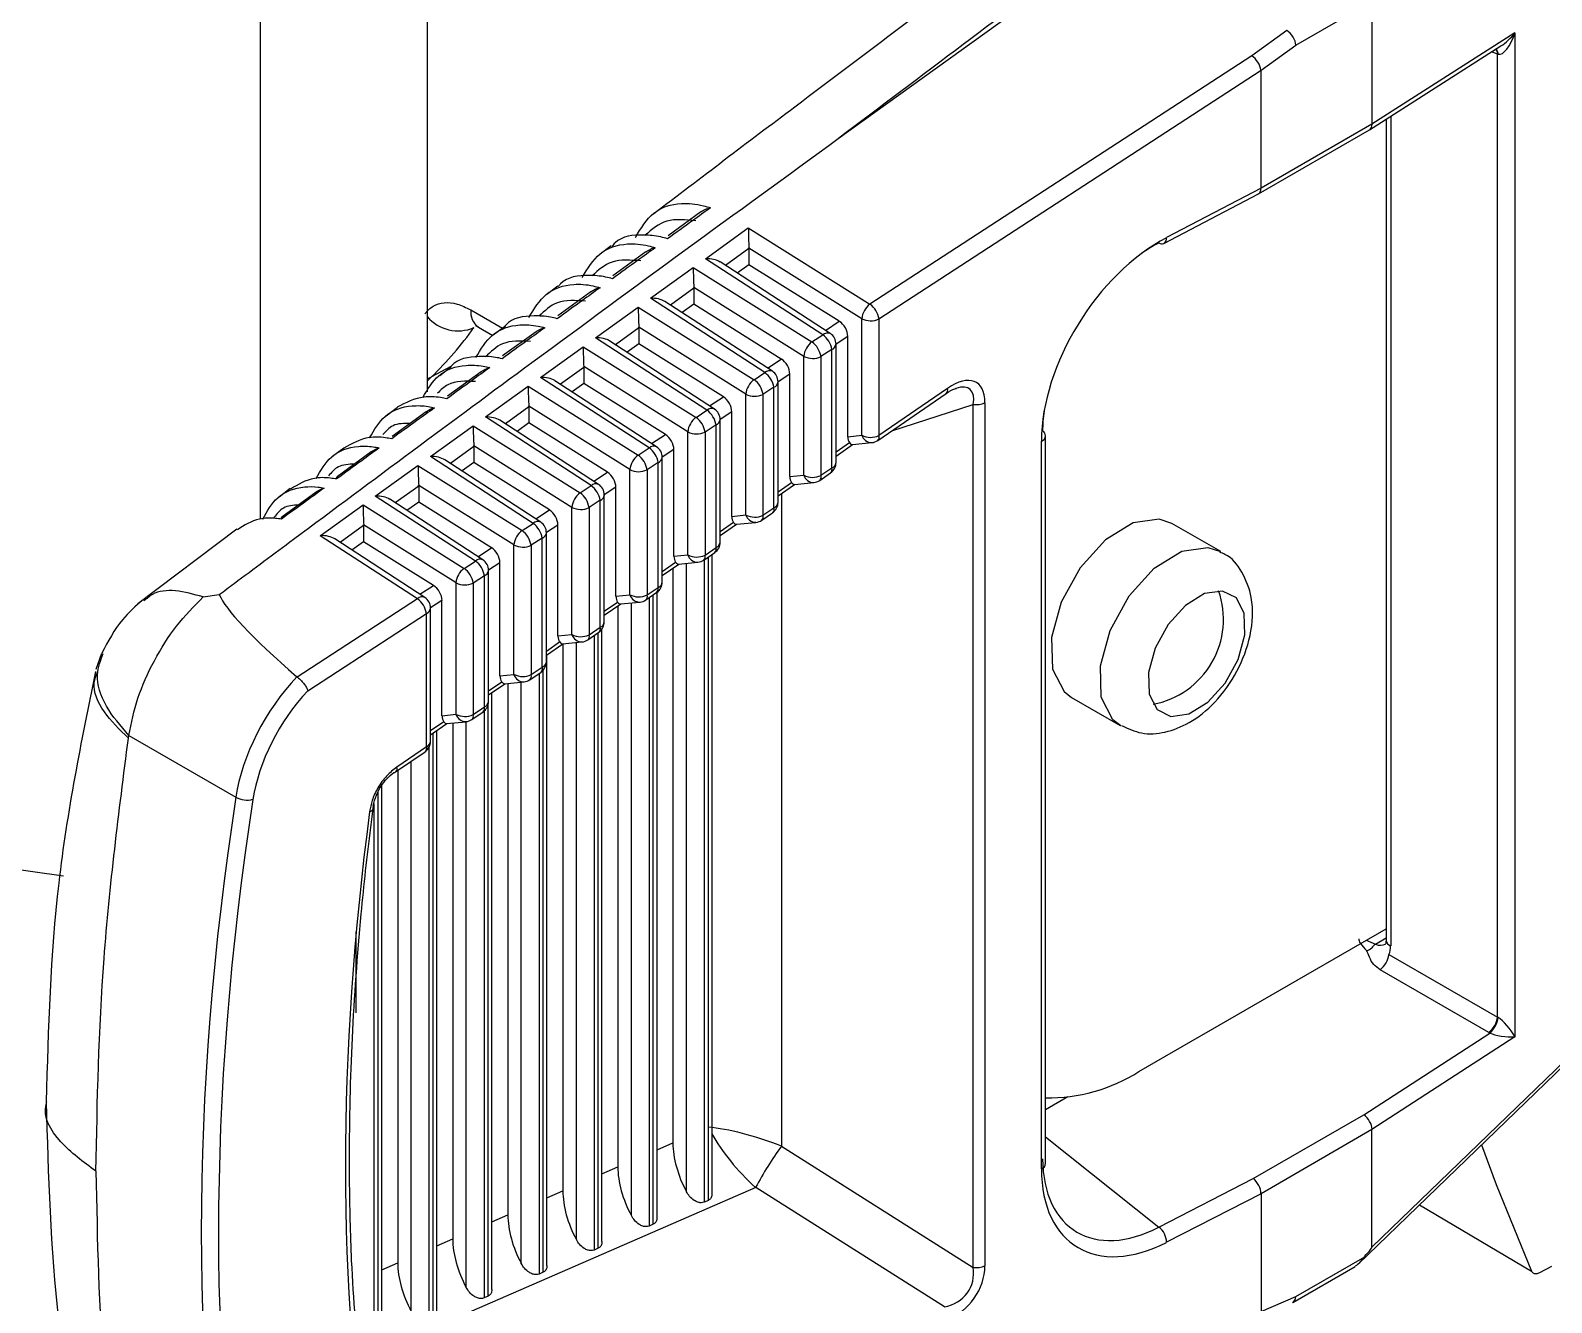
# Model space of a CAD drawing. Extents: x 7 to 113, y 1 to 87.
# Drawn here: x 15.013 to 16.225, y 66.271 to 67.284 of the extents above; entities that cross this region are included whole.
import ezdxf

# ---------------------------------------------------------------- set-up
doc = ezdxf.new("R2010")
doc.units = 0
doc.header["$MEASUREMENT"] = 0
doc.layers.add('OBJECT', color=7, linetype='CONTINUOUS')

msp = doc.modelspace()

# ---------------------------------------------------------------- linework, layer by layer
at = {"layer": 'OBJECT'}
for p, q in [((15.3295, 74.033), (15.3295, 66.9963)), ((15.1965, 73.9563), (15.1965, 66.8949)), ((15.657, 67.1981), (15.8611, 67.3448)), ((16.0214, 67.2723), (16.0763, 67.304)), ((16.0821, 67.3031), (16.0821, 67.2096)), ((16.0143, 67.2841), (15.9864, 67.264)), ((15.9937, 67.2524), (16.0214, 67.2723)), ((16.196, 67.2822), (16.0821, 67.2096)), ((16.196, 67.2822), (16.196, 66.4824)), ((15.9864, 67.264), (15.6822, 67.066)), ((16.0801, 67.205), (16.1848, 67.2718)), ((16.1775, 67.2672), (16.1821, 67.2654)), ((16.1821, 66.4981), (16.1821, 67.2654)), ((15.6894, 67.0543), (15.9937, 67.2525)), ((15.9937, 67.1585), (15.9937, 67.2524)), ((16.0934, 67.2135), (16.0934, 66.5593)), ((16.097, 67.2158), (16.097, 66.5549)), ((15.9917, 67.154), (16.08, 67.2049)), ((16.0821, 67.2096), (15.9937, 67.1585)), ((16.0821, 67.2096), (16.0821, 67.2096)), ((15.9164, 67.1145), (15.9916, 67.1539)), ((15.9937, 67.1585), (15.9184, 67.1191)), ((15.9937, 67.1585), (15.9937, 67.1585)), ((15.5475, 67.1395), (15.5214, 67.1206)), ((15.5513, 67.1023), (15.5853, 67.1268)), ((15.5853, 67.1268), (15.6822, 67.066)), ((15.4762, 67.1126), (15.4674, 67.1059)), ((15.5037, 67.1077), (15.4774, 67.0887)), ((15.6447, 67.0416), (15.5513, 67.1023)), ((15.5858, 67.1103), (15.5672, 67.0969)), ((15.6757, 67.0545), (15.5858, 67.1108)), ((15.5858, 67.1103), (15.5858, 67.0975)), ((15.5074, 67.0708), (15.5414, 67.0952)), ((15.5414, 67.0952), (15.636, 67.036)), ((15.6506, 67.0426), (15.5628, 67.0997)), ((15.5858, 67.0975), (15.5765, 67.0908)), ((15.6578, 67.0524), (15.5858, 67.0975)), ((15.4336, 67.0804), (15.4247, 67.0737)), ((15.542, 67.0787), (15.5233, 67.0653)), ((15.6295, 67.0245), (15.542, 67.0793)), ((15.542, 67.0787), (15.542, 67.066)), ((15.46, 67.0759), (15.4335, 67.0567)), ((15.5986, 67.0116), (15.5074, 67.0708)), ((15.6045, 67.0126), (15.5189, 67.0682)), ((15.542, 67.066), (15.5326, 67.0593)), ((15.6116, 67.0223), (15.542, 67.066)), ((15.3642, 67.0615), (15.3894, 67.0469)), ((15.4636, 67.0393), (15.4976, 67.0637)), ((15.4976, 67.0637), (15.5899, 67.0059)), ((15.6757, 66.9616), (15.6757, 67.0545)), ((15.6894, 67.0543), (15.6894, 66.9614)), ((15.3705, 67.0478), (15.3818, 67.0412)), ((15.391, 67.0481), (15.3821, 67.0414)), ((15.4162, 67.0441), (15.3896, 67.0248)), ((15.4981, 67.0472), (15.4795, 67.0338)), ((15.5834, 66.9944), (15.4981, 67.0478)), ((15.4981, 67.0472), (15.4981, 67.0345)), ((15.6467, 67.0451), (15.6578, 67.0524)), ((15.4198, 67.0077), (15.4537, 67.0322)), ((15.4537, 67.0322), (15.5437, 66.9758)), ((15.5524, 66.9815), (15.4636, 67.0393)), ((15.5584, 66.9825), (15.4751, 67.0367)), ((15.4981, 67.0345), (15.4888, 67.0277)), ((15.5655, 66.9923), (15.4981, 67.0345)), ((15.636, 67.036), (15.6447, 67.0416)), ((15.6519, 67.0299), (15.6432, 67.0243)), ((15.6519, 66.9356), (15.6519, 67.0299)), ((15.6645, 67.0404), (15.6552, 67.0343)), ((15.6552, 66.9399), (15.6552, 67.0342)), ((15.6645, 66.9605), (15.6645, 67.0404)), ((15.6006, 67.0151), (15.6116, 67.0223)), ((15.6295, 66.9298), (15.6295, 67.0245)), ((15.6432, 67.0243), (15.6432, 66.9297)), ((15.3295, 67.0066), (15.3329, 67.0081)), ((15.3295, 67.0048), (15.3329, 67.0081)), ((15.3483, 67.0165), (15.3329, 67.0081)), ((15.3484, 67.0159), (15.3395, 67.0091)), ((15.3724, 67.0122), (15.3457, 66.9928)), ((15.5063, 66.9515), (15.4198, 67.0077)), ((15.4543, 67.0157), (15.4356, 67.0023)), ((15.5372, 66.9643), (15.4543, 67.0163)), ((15.4543, 67.0157), (15.4543, 67.0029)), ((15.5899, 67.0059), (15.5986, 67.0116)), ((15.6184, 67.0104), (15.609, 67.0043)), ((15.6184, 66.9287), (15.6184, 67.0104)), ((15.3759, 66.9762), (15.4099, 67.0007)), ((15.4099, 67.0007), (15.4975, 66.9458)), ((15.5122, 66.9525), (15.4312, 67.0051)), ((15.4543, 67.0029), (15.445, 66.9962)), ((15.5193, 66.9622), (15.4543, 67.0029)), ((15.5834, 66.8981), (15.5834, 66.9944)), ((15.6057, 66.9999), (15.597, 66.9942)), ((15.597, 66.9942), (15.597, 66.8979)), ((15.6057, 66.9039), (15.6057, 66.9999)), ((15.609, 66.9082), (15.609, 67.0042)), ((15.6884, 66.9575), (15.7429, 66.995)), ((15.7439, 66.9989), (15.6894, 66.9614)), ((15.7428, 66.9949), (15.7429, 66.995)), ((15.3058, 66.9837), (15.2968, 66.9769)), ((15.4105, 66.9842), (15.3918, 66.9708)), ((15.491, 66.9343), (15.4104, 66.9847)), ((15.4105, 66.9842), (15.4105, 66.9714)), ((15.5437, 66.9758), (15.5524, 66.9815)), ((15.5544, 66.9851), (15.5655, 66.9923)), ((15.6997, 66.9652), (15.7645, 66.9862)), ((15.7645, 66.2987), (15.7645, 66.9862)), ((15.7737, 66.9875), (15.7737, 66.3)), ((15.3287, 66.9803), (15.3017, 66.9607)), ((15.3321, 66.9447), (15.3661, 66.9691)), ((15.3661, 66.9691), (15.4513, 66.9157)), ((15.4601, 66.9215), (15.3759, 66.9762)), ((15.4661, 66.9225), (15.3874, 66.9736)), ((15.4105, 66.9714), (15.4011, 66.9647)), ((15.4731, 66.9321), (15.4105, 66.9714)), ((15.5596, 66.9698), (15.5509, 66.9642)), ((15.5596, 66.8721), (15.5596, 66.9698)), ((15.5722, 66.9803), (15.5629, 66.9743)), ((15.5629, 66.8764), (15.5629, 66.9741)), ((15.5722, 66.897), (15.5722, 66.9803)), ((15.5083, 66.955), (15.5193, 66.9622)), ((15.5372, 66.8663), (15.5372, 66.9643)), ((15.5509, 66.9642), (15.5509, 66.8661)), ((15.6645, 66.9605), (15.6757, 66.9616)), ((15.8188, 66.3772), (15.8188, 66.957)), ((15.8221, 66.3815), (15.8221, 66.9613)), ((15.2631, 66.9514), (15.2542, 66.9446)), ((15.2849, 66.9484), (15.2578, 66.9286)), ((15.414, 66.8914), (15.3321, 66.9447)), ((15.3666, 66.9526), (15.348, 66.9392)), ((15.4448, 66.9042), (15.3666, 66.9532)), ((15.3666, 66.9526), (15.3666, 66.9399)), ((15.4975, 66.9458), (15.5063, 66.9515)), ((15.526, 66.9502), (15.5168, 66.9442)), ((15.526, 66.8652), (15.526, 66.9502)), ((15.6552, 66.9484), (15.6659, 66.9558)), ((15.6552, 66.9451), (15.6684, 66.9542)), ((15.6682, 66.9542), (15.6837, 66.9558)), ((15.2882, 66.9132), (15.3222, 66.9376)), ((15.3222, 66.9376), (15.4052, 66.8857)), ((15.42, 66.8924), (15.3436, 66.9421)), ((15.3666, 66.9399), (15.3573, 66.9332)), ((15.4269, 66.9021), (15.3666, 66.9399)), ((15.491, 66.8346), (15.491, 66.9343)), ((15.5135, 66.9398), (15.5047, 66.9341)), ((15.5047, 66.9341), (15.5047, 66.8344)), ((15.5135, 66.8404), (15.5135, 66.9398)), ((15.5168, 66.8447), (15.5168, 66.9441)), ((15.6432, 66.9297), (15.6519, 66.9356)), ((15.3228, 66.9211), (15.3041, 66.9077)), ((15.3986, 66.8742), (15.3228, 66.9217)), ((15.3228, 66.9211), (15.3228, 66.9084)), ((15.4513, 66.9157), (15.4601, 66.9215)), ((15.4622, 66.925), (15.4731, 66.9321)), ((15.609, 66.9166), (15.6197, 66.924)), ((15.609, 66.9134), (15.6222, 66.9225)), ((15.6184, 66.9287), (15.6295, 66.9298)), ((15.622, 66.9224), (15.6375, 66.924)), ((15.6422, 66.9257), (15.6508, 66.9316)), ((15.2205, 66.9192), (15.2115, 66.9124)), ((15.2412, 66.9164), (15.2138, 66.8965)), ((15.3679, 66.8614), (15.2882, 66.9132)), ((15.3738, 66.8624), (15.2997, 66.9106)), ((15.3228, 66.9084), (15.3134, 66.9016)), ((15.3808, 66.872), (15.3228, 66.9084)), ((15.4673, 66.9098), (15.4585, 66.904)), ((15.4673, 66.8087), (15.4673, 66.9098)), ((15.4798, 66.9202), (15.4706, 66.9142)), ((15.4706, 66.813), (15.4706, 66.9141)), ((15.4798, 66.8334), (15.4798, 66.9202)), ((15.6118, 66.9153), (15.6118, 66.3953)), ((15.2444, 66.8816), (15.2784, 66.9061)), ((15.2784, 66.9061), (15.359, 66.8556)), ((15.416, 66.895), (15.4269, 66.9021)), ((15.4448, 66.8028), (15.4448, 66.9042)), ((15.4585, 66.904), (15.4585, 66.8026)), ((15.5722, 66.897), (15.5834, 66.8981)), ((15.596, 66.8939), (15.6047, 66.8999)), ((15.597, 66.8979), (15.6057, 66.9039)), ((15.1779, 66.8869), (15.0991, 66.8273)), ((15.2789, 66.8896), (15.2603, 66.8762)), ((15.3525, 66.8441), (15.2789, 66.8902)), ((15.2789, 66.8896), (15.2789, 66.8768)), ((15.4052, 66.8857), (15.414, 66.8914)), ((15.4337, 66.8901), (15.4245, 66.8842)), ((15.4337, 66.8017), (15.4337, 66.8901)), ((15.5629, 66.8849), (15.5736, 66.8923)), ((15.5629, 66.8817), (15.576, 66.8907)), ((15.5758, 66.8907), (15.5914, 66.8922)), ((15.9616, 66.8689), (15.9227, 66.8913)), ((15.3217, 66.8314), (15.2444, 66.8816)), ((15.3277, 66.8324), (15.2559, 66.879)), ((15.2789, 66.8768), (15.2696, 66.8701)), ((15.3346, 66.842), (15.2789, 66.8768)), ((15.3699, 66.8649), (15.3808, 66.872)), ((15.3986, 66.771), (15.3986, 66.8742)), ((15.4212, 66.8797), (15.4123, 66.874)), ((15.4123, 66.874), (15.4123, 66.7709)), ((15.4212, 66.777), (15.4212, 66.8797)), ((15.4245, 66.7812), (15.4245, 66.884)), ((15.5509, 66.8661), (15.5596, 66.8721)), ((15.359, 66.8556), (15.3679, 66.8614)), ((15.3875, 66.8601), (15.3784, 66.8541)), ((15.3875, 66.7699), (15.3875, 66.8601)), ((15.5168, 66.8532), (15.5274, 66.8605)), ((15.526, 66.8652), (15.5372, 66.8663)), ((15.5297, 66.8589), (15.5452, 66.8605)), ((15.5499, 66.8622), (15.5586, 66.8682)), ((15.5501, 66.8624), (15.5501, 66.3507)), ((15.5535, 66.3521), (15.5535, 66.8647)), ((15.5564, 66.3574), (15.5564, 66.8667)), ((15.3751, 66.8497), (15.3662, 66.8439)), ((15.3751, 66.7452), (15.3751, 66.8497)), ((15.3784, 66.7495), (15.3784, 66.854)), ((15.5168, 66.8499), (15.5299, 66.859)), ((15.5253, 66.8558), (15.5253, 66.3979)), ((15.536, 66.359), (15.536, 66.8596)), ((15.3237, 66.8349), (15.3346, 66.842)), ((15.3525, 66.7393), (15.3525, 66.8441)), ((15.3662, 66.8439), (15.3662, 66.7391)), ((15.5037, 66.8304), (15.5124, 66.8365)), ((15.5047, 66.8344), (15.5135, 66.8404)), ((15.5126, 66.3383), (15.5126, 66.8365)), ((15.1511, 66.8328), (15.1639, 66.8348)), ((15.3217, 66.8314), (15.2259, 66.769)), ((15.3413, 66.83), (15.3322, 66.8241)), ((15.3322, 66.7178), (15.3322, 66.824)), ((15.3413, 66.7382), (15.3413, 66.83)), ((15.4706, 66.8215), (15.4812, 66.8287)), ((15.4706, 66.8182), (15.4837, 66.8272)), ((15.4798, 66.8334), (15.491, 66.8346)), ((15.4814, 66.8256), (15.4814, 66.3788)), ((15.4835, 66.8272), (15.499, 66.8287)), ((15.4922, 66.3399), (15.4922, 66.828)), ((15.5063, 66.8322), (15.5063, 66.3316)), ((15.5096, 66.333), (15.5096, 66.8345)), ((15.2344, 66.7581), (15.3289, 66.8197)), ((15.3289, 66.7135), (15.3289, 66.8197)), ((15.4337, 66.8017), (15.4448, 66.8028)), ((15.4575, 66.7987), (15.4663, 66.8047)), ((15.4585, 66.8026), (15.4673, 66.8087)), ((15.4624, 66.8021), (15.4624, 66.3125)), ((15.4658, 66.3139), (15.4658, 66.8044)), ((15.4687, 66.3192), (15.4687, 66.8071)), ((15.0702, 66.7877), (15.0656, 66.7749)), ((15.4245, 66.7897), (15.435, 66.797)), ((15.4245, 66.7865), (15.4375, 66.7954)), ((15.4373, 66.7954), (15.4528, 66.797)), ((15.4376, 66.7954), (15.4376, 66.3597)), ((15.4484, 66.3208), (15.4484, 66.7965)), ((15.4123, 66.7709), (15.4212, 66.777)), ((15.4249, 66.3001), (15.4249, 66.7867)), ((15.2259, 66.769), (15.2257, 66.7692)), ((15.3784, 66.758), (15.3889, 66.7652)), ((15.3784, 66.7548), (15.3913, 66.7637)), ((15.3875, 66.7699), (15.3986, 66.771)), ((15.3911, 66.7637), (15.4066, 66.7652)), ((15.3938, 66.7639), (15.3938, 66.3406)), ((15.4045, 66.3017), (15.4045, 66.765)), ((15.4113, 66.7669), (15.4202, 66.773)), ((15.4186, 66.7719), (15.4186, 66.2934)), ((15.4219, 66.2949), (15.4219, 66.7746)), ((15.381, 66.281), (15.381, 66.7566)), ((15.8427, 66.7528), (15.8816, 66.7303)), ((15.3413, 66.7382), (15.3525, 66.7393)), ((15.3651, 66.7352), (15.374, 66.7413)), ((15.3662, 66.7391), (15.3751, 66.7452)), ((15.3748, 66.7418), (15.3748, 66.2743)), ((15.3781, 66.2758), (15.3781, 66.7472)), ((15.3322, 66.7263), (15.3427, 66.7335)), ((15.3322, 66.723), (15.3452, 66.7319)), ((15.345, 66.7319), (15.3605, 66.7334)), ((15.3499, 66.7324), (15.3499, 66.3215)), ((15.3607, 66.2826), (15.3607, 66.7335)), ((15.0915, 66.7203), (15.0919, 66.7225)), ((15.0919, 66.7225), (15.1771, 66.6733)), ((15.3343, 66.2567), (15.3343, 66.7244)), ((15.3372, 66.262), (15.3372, 66.7264)), ((15.3044, 66.6934), (15.3279, 66.7095)), ((15.3289, 66.7135), (15.3054, 66.6973)), ((15.3309, 66.7128), (15.3309, 66.2552)), ((15.3061, 66.6945), (15.3061, 66.3024)), ((15.3168, 66.2635), (15.3168, 66.7019)), ((15.2934, 66.2429), (15.2934, 66.6827)), ((15.2871, 66.6682), (15.2871, 66.2361)), ((15.2904, 66.2376), (15.2904, 66.6775)), ((15.273, 66.5016), (15.273, 66.566)), ((15.8965, 66.4548), (16.0934, 66.5685)), ((16.0775, 66.5593), (16.0848, 66.5561)), ((16.0848, 66.5561), (16.0934, 66.5611)), ((16.0956, 66.548), (16.1821, 66.4981)), ((16.1751, 66.4859), (16.0886, 66.5358)), ((16.071, 66.3013), (16.2756, 66.4991)), ((16.0821, 66.3149), (16.2749, 66.5013)), ((16.0755, 66.4202), (16.1759, 66.4854)), ((16.196, 66.4824), (16.0821, 66.4084)), ((15.8399, 66.4345), (15.8221, 66.4242)), ((15.9875, 66.3694), (16.0755, 66.4202)), ((15.8221, 66.4028), (15.9124, 66.3307)), ((16.0821, 66.4084), (15.9937, 66.3574)), ((16.0821, 66.3149), (16.0821, 66.4084)), ((16.0821, 66.4084), (16.0821, 66.4084)), ((15.5126, 66.3923), (15.5253, 66.3979)), ((15.6118, 66.3953), (15.7645, 66.2987)), ((15.4687, 66.3732), (15.4814, 66.3788)), ((15.9124, 66.3307), (15.9875, 66.3694)), ((15.5912, 66.3623), (15.2767, 66.2254)), ((15.4249, 66.3541), (15.4376, 66.3597)), ((15.5535, 66.3521), (15.5501, 66.3507)), ((15.7415, 66.2672), (15.5912, 66.3623)), ((15.9937, 66.3574), (15.9184, 66.3187)), ((15.9937, 66.3574), (15.9937, 66.2635)), ((15.381, 66.335), (15.3938, 66.3406)), ((16.12, 66.3486), (16.2091, 66.2958)), ((15.5096, 66.333), (15.5063, 66.3316)), ((15.3372, 66.3159), (15.3499, 66.3215)), ((15.4658, 66.3139), (15.4624, 66.3125)), ((16.0214, 66.2756), (16.0763, 66.3072)), ((15.2934, 66.2968), (15.3061, 66.3024)), ((15.4219, 66.2949), (15.4186, 66.2934)), ((16.0191, 66.2708), (16.0687, 66.2995)), ((16.2251, 66.2995), (16.2154, 66.2943)), ((15.3781, 66.2758), (15.3748, 66.2743)), ((15.9937, 66.2635), (16.0214, 66.2756))]:
    msp.add_line(p, q, dxfattribs=at)
at = {"layer": 'OBJECT', "flags": 128}
for points in [[(14.3126, 67.14), (14.3836, 67.0414), (14.4601, 66.95), (14.541, 66.8672), (14.6251, 66.7943), (14.7112, 66.7323), (14.798, 66.6823), (14.884, 66.6448), (14.9682, 66.6206), (15.0397, 66.6105)], [(15.9227, 66.8913), (15.9125, 66.8948), (15.8918, 66.8918), (15.8698, 66.8782), (15.8497, 66.856)], [(15.8886, 66.8336), (15.9087, 66.8557), (15.9307, 66.8693), (15.9514, 66.8723), (15.9614, 66.869)], [(15.8497, 66.856), (15.8346, 66.8287), (15.8269, 66.8004), (15.8277, 66.7753), (15.8368, 66.7574), (15.8427, 66.7528)], [(15.9652, 66.7642), (15.9756, 66.783), (15.9809, 66.8025), (15.9804, 66.8197), (15.9741, 66.832), (15.963, 66.8375), (15.9488, 66.8355), (15.9336, 66.8261), (15.9198, 66.8109), (15.9095, 66.7921), (15.9041, 66.7726), (15.9047, 66.7554), (15.911, 66.7431), (15.922, 66.7375), (15.9363, 66.7396), (15.9514, 66.749), (15.9652, 66.7642)], [(15.882, 66.7301), (15.8757, 66.735), (15.8665, 66.7529), (15.8658, 66.7779), (15.8735, 66.8062), (15.8886, 66.8336)], [(15.2837, 66.6618), (15.2846, 66.6622), (15.2854, 66.6626), (15.286, 66.6632), (15.2865, 66.6637), (15.2868, 66.6644), (15.2869, 66.665), (15.2868, 66.6657), (15.2865, 66.6664)], [(16.1693, 66.3964), (16.1811, 66.3647), (16.2091, 66.2958)]]:
    msp.add_lwpolyline(points, dxfattribs=at)
at = {"layer": 'OBJECT'}
for centre, radius, start, end in [((16.1754, 67.2651), 0.00674, 1.854, 37.2386), ((16.1764, 67.2652), 0.00619, 0.2741, 41.9196), ((15.9147, 67.1184), 0.00424, 236.3551, 293.2641), ((15.9138, 67.1184), 0.00467, 303.503, 8.2557), ((15.6921, 67.0528), 0.0165, 126.7646, 174.1451), ((15.6712, 67.0512), 0.0185, 9.7993, 53.3764), ((15.3541, 67.0772), 0.0324, 220.517, 293.1243), ((15.3786, 67.0597), 0.0144, 172.857, 235.8308), ((15.6827, 67.0683), 0.0155, 243.0546, 295.4889), ((15.1379, 67.21), 0.2807, 314.0079, 324.6197), ((15.6484, 67.0378), 0.00527, 64.6945, 134.4226), ((15.6452, 67.0342), 0.01, 0, 56.9677), ((15.6459, 67.0228), 0.0165, 126.7678, 174.1429), ((15.625, 67.0211), 0.0185, 9.7997, 53.3775), ((15.6337, 67.0268), 0.0185, 9.7997, 53.3775), ((15.65, 67.0347), 0.00517, 290.7046, 353.9854), ((15.6366, 67.0383), 0.0155, 243.0551, 295.489), ((15.5997, 66.9927), 0.0165, 126.7636, 174.146), ((15.5789, 66.9911), 0.0185, 9.8005, 53.3742), ((15.6022, 67.0078), 0.00527, 64.6922, 134.4278), ((15.5875, 66.9967), 0.0185, 9.7997, 53.3754), ((15.599, 67.0042), 0.01, 0, 56.9677), ((15.5904, 67.0082), 0.0155, 243.0541, 295.489), ((15.6039, 67.0047), 0.00516, 290.6895, 354.0005), ((15.7402, 66.9978), 0.00391, 314.0405, 16.9415), ((15.5561, 66.9778), 0.00527, 64.686, 134.4295), ((15.5414, 66.9667), 0.0185, 9.801, 53.3742), ((15.5529, 66.9741), 0.01, 0, 56.9677), ((15.7671, 67.0016), 0.0156, 260.4517, 295.3161), ((15.5535, 66.9627), 0.0165, 126.7659, 174.1448), ((15.5327, 66.961), 0.0185, 9.8002, 53.377), ((15.5578, 66.9747), 0.00516, 290.6895, 354.0005), ((15.5442, 66.9782), 0.0155, 243.0551, 295.489), ((15.6827, 66.9754), 0.0155, 243.0546, 295.4889), ((15.6836, 66.964), 0.00822, 196.8642, 270.9586), ((15.6827, 66.9657), 0.01, 275.7007, 304.5181), ((15.6857, 66.9603), 0.00391, 314.039, 16.943), ((15.8171, 66.9617), 0.00506, 289.98, 354.7075), ((15.8175, 66.9609), 0.00463, 3.9478, 60.51), ((15.5074, 66.9326), 0.0165, 126.7636, 174.146), ((15.4865, 66.931), 0.0185, 9.8008, 53.3739), ((15.51, 66.9477), 0.00527, 64.6994, 134.4221), ((15.4953, 66.9367), 0.0185, 9.7984, 53.3788), ((15.5068, 66.9441), 0.01, 0, 56.9677), ((15.498, 66.9481), 0.0155, 243.0549, 295.4881), ((15.5116, 66.9446), 0.00516, 290.6897, 354.0022), ((15.6452, 66.9399), 0.01, 304.5181, 0), ((15.6481, 66.9345), 0.00391, 314.0429, 16.9343), ((15.6502, 66.9403), 0.00502, 289.648, 355.042), ((15.4638, 66.9177), 0.00527, 64.694, 134.4215), ((15.4491, 66.9066), 0.0185, 9.801, 53.3742), ((15.4606, 66.9141), 0.01, 0, 56.9677), ((15.6366, 66.9436), 0.0155, 243.0551, 295.489), ((15.6374, 66.9322), 0.00822, 196.8695, 270.9537), ((15.6365, 66.9339), 0.01, 275.7007, 304.5181), ((15.6395, 66.9285), 0.00391, 314.0368, 16.9404), ((15.4612, 66.9025), 0.0165, 126.765, 174.1457), ((15.4403, 66.9009), 0.0185, 9.7992, 53.3775), ((15.4655, 66.9146), 0.00517, 290.7062, 353.9838), ((15.4518, 66.918), 0.0155, 243.0545, 295.4901), ((15.5904, 66.9119), 0.0155, 243.0541, 295.489), ((15.5912, 66.9005), 0.00822, 196.8676, 270.9554), ((15.5933, 66.8968), 0.00391, 314.0405, 16.9415), ((15.599, 66.9082), 0.01, 304.5181, 360), ((15.602, 66.9027), 0.00391, 314.0418, 16.9419), ((15.604, 66.9086), 0.00502, 289.6303, 355.0597), ((15.415, 66.8725), 0.0165, 126.7653, 174.1453), ((15.3941, 66.8708), 0.0185, 9.801, 53.3742), ((15.4177, 66.8877), 0.00527, 64.6902, 134.4297), ((15.403, 66.8766), 0.0185, 9.7997, 53.3754), ((15.4145, 66.884), 0.01, 0, 56.9677), ((15.5904, 66.9022), 0.01, 275.7007, 304.5181), ((15.4057, 66.888), 0.0155, 243.0552, 295.4878), ((15.4194, 66.8846), 0.00516, 290.6895, 354.0005), ((15.5529, 66.8764), 0.01, 304.5181, 0), ((15.5559, 66.871), 0.00391, 314.0389, 16.9431), ((15.5579, 66.8769), 0.00501, 289.6277, 355.0623), ((15.3716, 66.8576), 0.00527, 64.6951, 134.4219), ((15.3569, 66.8466), 0.0185, 9.8044, 53.3727), ((15.3684, 66.854), 0.01, 0, 56.9677), ((15.5442, 66.8801), 0.0155, 243.0551, 295.489), ((15.545, 66.8687), 0.00822, 196.8678, 270.9552), ((15.5442, 66.8704), 0.01, 275.7007, 304.5181), ((15.5471, 66.865), 0.00391, 314.0429, 16.9343), ((15.3688, 66.8424), 0.0165, 126.7649, 174.1448), ((15.348, 66.8408), 0.0185, 9.7979, 53.3788), ((15.3732, 66.8545), 0.00516, 290.6911, 354.0008), ((15.3595, 66.8579), 0.0155, 243.054, 295.4901), ((15.5068, 66.8447), 0.01, 304.5181, 0), ((15.5097, 66.8393), 0.00391, 314.0445, 16.9327), ((15.5118, 66.8451), 0.00501, 289.6293, 355.0626), ((15.8949, 66.815), 0.0689, 280.7388, 19.2666), ((15.3255, 66.8274), 0.00546, 66.0709, 133.0507), ((15.3107, 66.8165), 0.0185, 9.7997, 53.3775), ((15.3222, 66.824), 0.01, 0, 56.9677), ((15.3271, 66.8245), 0.00517, 290.7062, 353.9838), ((15.498, 66.8484), 0.0155, 243.0549, 295.4881), ((15.4989, 66.8369), 0.00822, 196.8676, 270.9554), ((15.498, 66.8387), 0.01, 275.7007, 304.5181), ((15.501, 66.8332), 0.00391, 314.0405, 16.9415), ((15.4606, 66.813), 0.01, 304.5181, 0), ((15.4656, 66.8134), 0.00502, 289.648, 355.042), ((15.4518, 66.8166), 0.0155, 243.0545, 295.4901), ((15.4527, 66.8052), 0.00822, 196.8654, 270.9574), ((15.4548, 66.8015), 0.00391, 314.0408, 16.9363), ((15.4636, 66.8075), 0.00391, 314.0429, 16.9343), ((15.4518, 66.8069), 0.01, 275.7007, 304.5181), ((15.4145, 66.7812), 0.01, 304.5181, 0), ((15.4175, 66.7758), 0.00391, 314.0405, 16.9415), ((15.4195, 66.7817), 0.00502, 289.6303, 355.0597), ((15.4057, 66.7849), 0.0155, 243.0552, 295.4878), ((15.4065, 66.7734), 0.00822, 196.8693, 270.9536), ((15.4057, 66.7752), 0.01, 275.7007, 304.5181), ((15.4086, 66.7697), 0.00391, 314.0405, 16.9415), ((15.3595, 66.7531), 0.0155, 243.054, 295.4901), ((15.3603, 66.7417), 0.00822, 196.8663, 270.9566), ((15.3624, 66.738), 0.00391, 314.0429, 16.9343), ((15.3684, 66.7495), 0.01, 304.5181, 0), ((15.3713, 66.7441), 0.00391, 314.0449, 16.9323), ((15.3734, 66.7499), 0.00501, 289.6293, 355.0626), ((15.3595, 66.7434), 0.01, 275.7007, 304.5181), ((15.3222, 66.7178), 0.01, 304.5181, 0), ((15.3271, 66.7183), 0.00517, 290.7062, 353.9838), ((15.3252, 66.7124), 0.00391, 314.0445, 16.9327), ((15.3031, 66.6953), 0.00233, 267.7136, 303.7113), ((15.3017, 66.6962), 0.00391, 314.0429, 16.9343), ((15.1861, 66.6896), 0.0186, 240.9946, 284.3642), ((16.0985, 66.5598), 0.00516, 185.4848, 252.3718), ((16.073, 66.5636), 0.0137, 291.4773, 310.4593), ((16.0918, 66.5464), 0.012, 125.4283, 145.1045), ((16.0774, 66.5504), 0.0184, 307.4734, 352.5256), ((16.1639, 66.5005), 0.0184, 307.4754, 352.5246), ((16.163, 66.5003), 0.0197, 310.9938, 352.7869), ((15.8242, 66.5681), 0.1344, 269.09, 302.5324), ((15.8189, 66.2428), 0.2572, 143.6449, 152.3102), ((15.8171, 66.382), 0.00506, 289.98, 354.7075), ((15.9022, 66.3181), 0.0163, 2.1872, 51.2224), ((15.7671, 66.3141), 0.0156, 260.4517, 295.3161)]:
    msp.add_arc(centre, radius, start, end, dxfattribs=at)
for centre, major_axis, ratio, start_param, end_param in [((20.161, 68.5461), (13.5348, 9.6488), 0.094709, 1.826303, 1.841815), ((15.9563, 67.2429), (0.0583, 0.041), 0.108829, 0.04509, 0.07127), ((16.0144, 67.2764), (-0.00543, 0.00841), 0.541118, 3.900038, 5.418474), ((16.1886, 67.286), (0.0061, 0.0208), 0.380972, 3.154865, 4.638523), ((16.1886, 67.286), (0.0139, 0.0162), 0.382704, 4.042839, 4.802208), ((15.9868, 67.2566), (-0.00565, 0.00825), 0.488283, 3.890672, 5.402754), ((16.1886, 67.2697), (0.00998, 0.0013), 0.470077, 3.953143, 4.007223), ((15.8527, 67.1602), (0.1409, 0.0924), 0.040839, 6.256417, 6.262771), ((16.0749, 67.2135), (-0.00519, 0.00855), 0.594217, 3.128473, 3.913952), ((15.9868, 67.1627), (-0.00482, 0.00876), 0.560658, 3.130228, 3.938437), ((15.5858, 67.1194), (-0.0004, 0.012), 0.026825, 0.909765, 2.358101), ((15.9192, 67.0088), (0.0726, 0.1139), 0.608944, 0.815924, 2.379124), ((15.9125, 67.0131), (0.0676, 0.1053), 0.60375, 0.817539, 0.965201), ((15.5518, 67.0949), (0.014, 0.0003), 0.527029, 0.656435, 1.593412), ((15.5787, 67.1143), (-0.00502, 0.00868), 0.583023, 3.930752, 4.000853), ((15.5419, 67.0879), (-0.0004, 0.012), 0.026825, 0.909765, 2.358101), ((15.5348, 67.0828), (-0.00502, 0.00868), 0.583023, 3.930752, 4.000853), ((15.5079, 67.0634), (0.014, 0.0003), 0.527029, 0.656435, 1.593412), ((15.4981, 67.0563), (-0.0004, 0.012), 0.026825, 0.909765, 2.358101), ((15.491, 67.0513), (-0.00502, 0.00868), 0.583023, 3.930752, 4.000853), ((15.6574, 67.0444), (-0.00503, 0.00865), 0.586689, 3.931682, 5.443764), ((15.4542, 67.0248), (-0.0004, 0.012), 0.026825, 0.909765, 2.358101), ((15.4641, 67.0319), (0.014, 0.0003), 0.527029, 0.656435, 1.593412), ((15.6112, 67.0144), (-0.00503, 0.00865), 0.586689, 3.931682, 5.443764), ((15.4202, 67.0004), (0.014, 0.0003), 0.527029, 0.656435, 1.593412), ((15.4472, 67.0197), (-0.00502, 0.00868), 0.583023, 3.930752, 4.000853), ((15.7383, 66.957), (0.0288, 0.0466), 0.44344, 5.661566, 7.073092), ((15.4104, 66.9933), (-0.0004, 0.012), 0.026825, 0.909765, 2.358101), ((15.7316, 66.9613), (0.0302, 0.037), 0.376374, 5.707099, 6.809954), ((15.4033, 66.9882), (-0.00502, 0.00868), 0.583023, 3.930752, 4.000853), ((15.565, 66.9843), (-0.00503, 0.00865), 0.586689, 3.931682, 5.443764), ((15.3666, 66.9618), (-0.0004, 0.012), 0.026825, 0.909765, 2.358101), ((15.3764, 66.9688), (0.014, 0.0003), 0.527029, 0.656435, 1.593412), ((15.9125, 67.0131), (0.0676, 0.1053), 0.60375, 2.229985, 2.380739), ((15.5189, 66.9542), (-0.00503, 0.00865), 0.586689, 3.931682, 5.443764), ((15.672, 66.9646), (0.00469, 0.00996), 0.580588, 2.252663, 2.870395), ((15.3326, 66.9373), (0.014, 0.0003), 0.527029, 0.656435, 1.593412), ((15.3595, 66.9567), (-0.00502, 0.00868), 0.583023, 3.930752, 4.000853), ((15.6648, 66.9639), (-0.00354, 0.00967), 0.277978, 2.464247, 3.212889), ((15.3227, 66.9302), (-0.0004, 0.012), 0.026825, 0.909765, 2.358101), ((15.3156, 66.9252), (-0.00502, 0.00868), 0.583023, 3.930752, 4.000853), ((15.4727, 66.9242), (-0.00503, 0.00865), 0.586689, 3.931682, 5.443764), ((15.6258, 66.9329), (0.00469, 0.00996), 0.580588, 2.252663, 2.870395), ((15.6187, 66.9322), (-0.00354, 0.00967), 0.277978, 2.464247, 3.212889), ((15.2887, 66.9058), (0.014, 0.0003), 0.527029, 0.656435, 1.593412), ((15.2789, 66.8987), (-0.0004, 0.012), 0.026825, 0.909765, 2.358101), ((15.4265, 66.8941), (-0.00503, 0.00865), 0.586689, 3.931682, 5.443764), ((15.5796, 66.9011), (0.00469, 0.00996), 0.580588, 2.252663, 2.870395), ((15.2718, 66.8936), (-0.00502, 0.00868), 0.583023, 3.930752, 4.000853), ((15.5725, 66.9004), (-0.00354, 0.00967), 0.277978, 2.464247, 3.212889), ((15.2449, 66.8743), (0.014, 0.0003), 0.527029, 0.656435, 1.593412), ((15.3803, 66.8641), (-0.00503, 0.00865), 0.586689, 3.931682, 5.443764), ((15.5335, 66.8694), (0.00469, 0.00996), 0.580588, 2.252663, 2.870395), ((15.5263, 66.8686), (-0.00354, 0.00967), 0.277978, 2.464247, 3.212889), ((15.3342, 66.834), (-0.00503, 0.00865), 0.586689, 3.931682, 5.443764), ((16.7944, 65.8183), (1.6308, -1.0245), 0.0499, 3.210425, 3.451538), ((15.4873, 66.8376), (0.00469, 0.00996), 0.580588, 2.252663, 2.870395), ((15.4801, 66.8369), (-0.00354, 0.00967), 0.277978, 2.464247, 3.212889), ((15.4411, 66.8058), (0.00469, 0.00996), 0.580588, 2.252663, 2.870395), ((15.434, 66.8051), (-0.00354, 0.00967), 0.277978, 2.464247, 3.212889), ((15.2646, 66.7014), (0.0646, 0.1012), 0.604584, 1.264376, 2.200997), ((15.3949, 66.7741), (0.00469, 0.00996), 0.580588, 2.252663, 2.870395), ((15.3878, 66.7734), (-0.00354, 0.00967), 0.277978, 2.464247, 3.212889), ((15.2713, 66.6971), (0.0596, 0.0926), 0.606975, 1.282137, 2.203671), ((15.3488, 66.7423), (0.00469, 0.00996), 0.580588, 2.252663, 2.870395), ((15.3416, 66.7416), (-0.00354, 0.00967), 0.277978, 2.464247, 3.212889), ((16.8242, 67.197), (1.2181, 1.8937), 0.606848, 2.203527, 2.567035), ((16.8308, 67.1927), (1.2131, 1.885), 0.606975, 2.203671, 2.567179), ((16.8801, 67.2183), (1.1759, 1.8255), 0.606958, 2.231413, 2.540442), ((16.1825, 66.498), (0.1107, -0.0629), 0.11127, 3.175116, 3.549127), ((16.0842, 66.5686), (-0.0094, 0.0118), 0.653417, 2.312053, 3.041241), ((16.0777, 66.5642), (-0.0143, 0.0206), 0.62527, 3.497193, 3.875126), ((16.1886, 66.5026), (0.00993, -0.00183), 0.66592, 4.136349, 4.190429), ((16.1886, 66.4862), (-0.0095, 0.0123), 0.262244, 4.201625, 5.685284), ((16.1879, 66.4948), (0.02, -0.0017), 0.625176, 4.066194, 4.120274), ((16.1886, 66.4862), (0.0153, -0.0015), 0.233774, 3.76183, 5.245488), ((16.0749, 66.4124), (-0.00523, 0.00853), 0.591402, 3.91159, 5.395119), ((15.5962, 66.3858), (0.0598, -0.0207), 0.225528, 1.386846, 2.434043), ((15.5962, 66.3858), (-0.0439, 0.0459), 0.320773, 0.858748, 1.783948), ((15.5681, 66.3735), (-0.0302, 0.0522), 0.581784, 0.788082, 1.513013), ((15.5242, 66.3544), (-0.0302, 0.0522), 0.581784, 0.788082, 1.513013), ((15.9192, 66.4297), (0.0728, 0.1143), 0.605309, 2.381806, 3.945006), ((15.9125, 66.434), (0.0665, 0.1065), 0.60747, 2.376051, 3.939251), ((15.9868, 66.3616), (-0.00479, 0.00878), 0.563255, 3.940738, 5.424268), ((15.4804, 66.3353), (-0.0302, 0.0522), 0.581784, 0.788082, 1.513013), ((15.4366, 66.3162), (-0.0302, 0.0522), 0.581784, 0.788082, 1.513013), ((15.3927, 66.2972), (-0.0302, 0.0522), 0.581784, 0.788082, 1.513013), ((15.9516, 66.1998), (0.1304, 0.1154), 0.036351, 5.950375, 6.251045), ((15.3489, 66.2781), (-0.0302, 0.0522), 0.581784, 0.788082, 1.513013), ((15.7316, 66.2978), (0.0295, -0.0174), 0.875291, 5.491748, 6.903274), ((15.7383, 66.2936), (0.0222, 0.0333), 0.831459, 3.975588, 5.387114), ((16.0144, 66.2797), (-0.00451, 0.00894), 0.611471, 3.107076, 3.961588)]:
    msp.add_ellipse(centre, major_axis=major_axis, ratio=ratio, start_param=start_param, end_param=end_param, dxfattribs=at)
for points, knots in [([(15.7921, 67.3507), (15.7355, 67.3082), (15.6412, 67.2375), (15.5474, 67.1665), (15.51, 67.1381)], [0, 0, 0, 0, 0.600831, 1, 1, 1, 1]), ([(15.1639, 66.8348), (15.1679, 66.8377), (15.1876, 66.8524), (15.2705, 66.9141), (15.4301, 67.0328), (15.5755, 67.1387), (15.657, 67.1981)], [0, 0, 0, 0, 0.024148, 0.120739, 0.507103, 1, 1, 1, 1]), ([(15.4955, 67.1193), (15.4998, 67.1265), (15.5085, 67.1409), (15.5289, 67.1474), (15.5452, 67.1459), (15.5533, 67.1434), (15.5551, 67.1428)], [0, 0, 0, 0, 0.347935, 0.69616, 0.929831, 1, 1, 1, 1]), ([(15.5551, 67.1428), (15.5504, 67.1394), (15.5391, 67.1312), (15.5277, 67.123), (15.521, 67.1182)], [0, 0, 0, 0, 0.412558, 1, 1, 1, 1]), ([(15.5475, 67.1395), (15.5487, 67.1403), (15.5509, 67.1418), (15.5537, 67.1426), (15.5551, 67.1428), (15.5551, 67.1428)], [0, 0, 0, 0, 0.510414, 0.984867, 1, 1, 1, 1]), ([(15.5434, 67.1324), (15.5353, 67.1333), (15.5194, 67.1349), (15.5086, 67.1256), (15.5032, 67.121)], [0, 0, 0, 0, 0.505911, 1, 1, 1, 1]), ([(15.453, 67.0873), (15.4573, 67.0944), (15.4658, 67.1087), (15.4857, 67.115), (15.5017, 67.1138), (15.5093, 67.1116), (15.5112, 67.111)], [0, 0, 0, 0, 0.347004, 0.702515, 0.929455, 1, 1, 1, 1]), ([(15.521, 67.1182), (15.5192, 67.1187), (15.5127, 67.1205), (15.4978, 67.1218), (15.4835, 67.1202), (15.4775, 67.1131), (15.4766, 67.1121)], [0, 0, 0, 0, 0.107573, 0.37584, 0.912504, 1, 1, 1, 1]), ([(15.5112, 67.111), (15.5065, 67.1076), (15.4951, 67.0994), (15.4838, 67.0912), (15.4771, 67.0863)], [0, 0, 0, 0, 0.412524, 1, 1, 1, 1]), ([(15.5037, 67.1077), (15.5049, 67.1086), (15.5071, 67.11), (15.5099, 67.1108), (15.5111, 67.111), (15.5112, 67.111)], [0, 0, 0, 0, 0.543269, 0.9845556, 1, 1, 1, 1]), ([(15.4996, 67.1005), (15.4915, 67.1011), (15.4761, 67.1025), (15.4658, 67.0931), (15.4609, 67.0887)], [0, 0, 0, 0, 0.520786, 1, 1, 1, 1]), ([(15.4106, 67.0554), (15.4147, 67.0623), (15.4231, 67.0764), (15.4426, 67.0827), (15.4581, 67.0817), (15.4654, 67.0797), (15.4672, 67.0792)], [0, 0, 0, 0, 0.345505, 0.7090745, 0.9289797, 1, 1, 1, 1]), ([(15.4672, 67.0792), (15.4625, 67.0758), (15.4512, 67.0676), (15.4398, 67.0593), (15.4331, 67.0545)], [0, 0, 0, 0, 0.412499, 1, 1, 1, 1]), ([(15.4771, 67.0863), (15.4753, 67.0868), (15.4688, 67.0885), (15.4541, 67.0895), (15.4402, 67.0878), (15.4345, 67.0808), (15.4339, 67.0801)], [0, 0, 0, 0, 0.10863, 0.383784, 0.934314, 1, 1, 1, 1]), ([(15.46, 67.0759), (15.4612, 67.0768), (15.4634, 67.0782), (15.466, 67.079), (15.4672, 67.0792), (15.4672, 67.0792)], [0, 0, 0, 0, 0.578411, 0.984222, 1, 1, 1, 1]), ([(15.3276, 67.0583), (15.3297, 67.0607), (15.3339, 67.0653), (15.3429, 67.0677), (15.3532, 67.0669), (15.3606, 67.0633), (15.3642, 67.0615)], [0, 0, 0, 0, 0.250003, 0.499813, 0.750165, 1, 1, 1, 1]), ([(15.4557, 67.0685), (15.4477, 67.069), (15.4329, 67.07), (15.423, 67.0607), (15.4185, 67.0564)], [0, 0, 0, 0, 0.536872, 1, 1, 1, 1]), ([(15.4331, 67.0545), (15.4313, 67.0549), (15.425, 67.0565), (15.4104, 67.0571), (15.3969, 67.0553), (15.3915, 67.0485), (15.3911, 67.048)], [0, 0, 0, 0, 0.109755, 0.392228, 0.957494, 1, 1, 1, 1]), ([(15.3679, 67.0494), (15.3679, 67.0493), (15.368, 67.049), (15.3696, 67.0482), (15.3705, 67.0478)], [0, 0, 0, 0, 0.454906, 1, 1, 1, 1]), ([(15.3683, 67.0235), (15.3722, 67.0302), (15.3805, 67.0441), (15.3994, 67.0503), (15.4146, 67.0495), (15.4215, 67.0478), (15.4233, 67.0473)], [0, 0, 0, 0, 0.343292, 0.715843, 0.928386, 1, 1, 1, 1]), ([(15.4233, 67.0473), (15.4186, 67.0439), (15.4072, 67.0357), (15.3959, 67.0275), (15.3892, 67.0226)], [0, 0, 0, 0, 0.4124608, 1, 1, 1, 1]), ([(15.4162, 67.0441), (15.4175, 67.045), (15.4196, 67.0464), (15.4222, 67.0471), (15.4232, 67.0473), (15.4233, 67.0473)], [0, 0, 0, 0, 0.616049, 0.983873, 1, 1, 1, 1]), ([(15.4119, 67.0364), (15.4039, 67.0368), (15.3896, 67.0375), (15.3803, 67.0282), (15.3761, 67.0241)], [0, 0, 0, 0, 0.554324, 1, 1, 1, 1]), ([(15.326, 66.9916), (15.3298, 66.9981), (15.3379, 67.0119), (15.3563, 67.018), (15.3711, 67.0174), (15.3776, 67.0159), (15.3793, 67.0155)], [0, 0, 0, 0, 0.340189, 0.722822, 0.927648, 1, 1, 1, 1]), ([(15.3892, 67.0226), (15.3874, 67.023), (15.3811, 67.0244), (15.3667, 67.0247), (15.3536, 67.0228), (15.3484, 67.0162), (15.3483, 67.016)], [0, 0, 0, 0, 0.110957, 0.401223, 0.982187, 1, 1, 1, 1]), ([(15.3793, 67.0155), (15.3746, 67.0121), (15.3633, 67.0038), (15.3519, 66.9956), (15.3452, 66.9907)], [0, 0, 0, 0, 0.41243, 1, 1, 1, 1]), ([(15.3724, 67.0123), (15.3738, 67.0132), (15.3759, 67.0145), (15.3784, 67.0152), (15.3793, 67.0154), (15.3793, 67.0155)], [0, 0, 0, 0, 0.656284, 0.983483, 1, 1, 1, 1]), ([(15.368, 67.0044), (15.3601, 67.0048), (15.3481, 67.0053), (15.3403, 66.9977), (15.3377, 66.9951)], [0, 0, 0, 0, 0.666703, 1, 1, 1, 1]), ([(15.7429, 66.995), (15.7454, 66.9965), (15.7486, 66.9985), (15.7507, 66.9989), (15.7511, 66.999)], [0, 0, 0, 0, 0.78639, 1, 1, 1, 1]), ([(15.2837, 66.9597), (15.2874, 66.966), (15.2952, 66.9796), (15.3132, 66.9856), (15.3275, 66.9852), (15.3337, 66.9839), (15.3354, 66.9835)], [0, 0, 0, 0, 0.3379675, 0.730831, 0.9269547, 1, 1, 1, 1]), ([(15.3354, 66.9835), (15.3307, 66.9801), (15.3193, 66.9719), (15.3079, 66.9636), (15.3013, 66.9588)], [0, 0, 0, 0, 0.412395, 1, 1, 1, 1]), ([(15.3452, 66.9907), (15.3435, 66.991), (15.3373, 66.9923), (15.3227, 66.9929), (15.3124, 66.9875), (15.3057, 66.9839)], [0, 0, 0, 0, 0.112432, 0.41151, 1, 1, 1, 1]), ([(15.3286, 66.9804), (15.3301, 66.9813), (15.3321, 66.9826), (15.3346, 66.9833), (15.3353, 66.9835), (15.3354, 66.9835)], [0, 0, 0, 0, 0.69953, 0.983074, 1, 1, 1, 1]), ([(15.316, 66.9711), (15.3111, 66.9711), (15.3023, 66.9711), (15.2968, 66.9649), (15.2943, 66.9622)], [0, 0, 0, 0, 0.556361, 1, 1, 1, 1]), ([(15.3013, 66.9588), (15.2996, 66.9591), (15.2934, 66.9602), (15.2793, 66.9605), (15.2696, 66.955), (15.2632, 66.9514)], [0, 0, 0, 0, 0.113812, 0.421801, 1, 1, 1, 1]), ([(15.2411, 66.9273), (15.2447, 66.9336), (15.2525, 66.9472), (15.2701, 66.9532), (15.284, 66.953), (15.2898, 66.9519), (15.2914, 66.9516)], [0, 0, 0, 0, 0.3418664, 0.74196, 0.9268836, 1, 1, 1, 1]), ([(15.2914, 66.9516), (15.2867, 66.9482), (15.2754, 66.9399), (15.264, 66.9316), (15.2573, 66.9268)], [0, 0, 0, 0, 0.412358, 1, 1, 1, 1]), ([(15.2849, 66.9485), (15.2864, 66.9494), (15.2884, 66.9507), (15.2907, 66.9514), (15.2914, 66.9516), (15.2914, 66.9516)], [0, 0, 0, 0, 0.745899, 0.982565, 1, 1, 1, 1]), ([(15.2715, 66.9386), (15.267, 66.9385), (15.2585, 66.9382), (15.2533, 66.932), (15.2509, 66.9292)], [0, 0, 0, 0, 0.541973, 1, 1, 1, 1]), ([(15.1985, 66.8949), (15.2021, 66.9012), (15.2098, 66.9148), (15.227, 66.9207), (15.2405, 66.9208), (15.2458, 66.9199), (15.2474, 66.9196)], [0, 0, 0, 0, 0.345745, 0.753689, 0.926758, 1, 1, 1, 1]), ([(15.2573, 66.9268), (15.2557, 66.927), (15.2496, 66.928), (15.236, 66.928), (15.2267, 66.9224), (15.2207, 66.9188)], [0, 0, 0, 0, 0.115311, 0.432884, 1, 1, 1, 1]), ([(15.2573, 66.9268), (15.2573, 66.9268), (15.2573, 66.9271), (15.2573, 66.9281), (15.2576, 66.9284), (15.2578, 66.9287)], [0, 0, 0, 0, 0.018689, 0.268956, 1, 1, 1, 1]), ([(15.2474, 66.9196), (15.2428, 66.9162), (15.2314, 66.9079), (15.22, 66.8996), (15.2134, 66.8948)], [0, 0, 0, 0, 0.412318, 1, 1, 1, 1]), ([(15.2411, 66.9165), (15.2427, 66.9175), (15.2446, 66.9188), (15.2469, 66.9195), (15.2474, 66.9196), (15.2474, 66.9196)], [0, 0, 0, 0, 0.795807, 0.982105, 1, 1, 1, 1]), ([(15.2269, 66.906), (15.2227, 66.9058), (15.2147, 66.9052), (15.2098, 66.8991), (15.2075, 66.8961)], [0, 0, 0, 0, 0.52394, 1, 1, 1, 1]), ([(15.2134, 66.8948), (15.2134, 66.8948), (15.2134, 66.895), (15.2134, 66.8959), (15.2136, 66.8963), (15.2138, 66.8966)], [0, 0, 0, 0, 0.019299, 0.222976, 1, 1, 1, 1]), ([(15.2134, 66.8948), (15.2118, 66.895), (15.2057, 66.8958), (15.1927, 66.8955), (15.1838, 66.8899), (15.1783, 66.8864)], [0, 0, 0, 0, 0.116942, 0.444862, 1, 1, 1, 1]), ([(15.8825, 66.7305), (15.8878, 66.728), (15.8987, 66.7228), (15.918, 66.7244), (15.938, 66.7323), (15.9582, 66.7485), (15.9757, 66.7731), (15.9867, 66.8026), (15.9881, 66.8304), (15.9797, 66.8522), (15.9698, 66.8652), (15.9622, 66.8679), (15.9608, 66.8684)], [0, 0, 0, 0, 0.081398, 0.170478, 0.267571, 0.384377, 0.513418, 0.643741, 0.782701, 0.886087, 0.97854, 1, 1, 1, 1]), ([(15.1511, 66.8328), (15.1436, 66.8349), (15.1286, 66.8391), (15.1124, 66.8372), (15.1061, 66.8315), (15.1039, 66.8296)], [0, 0, 0, 0, 0.401193, 0.802386, 1, 1, 1, 1]), ([(15.1032, 66.8305), (15.0974, 66.8255), (15.0839, 66.8138), (15.0753, 66.7974), (15.0704, 66.7881)], [0, 0, 0, 0, 0.429713, 1, 1, 1, 1]), ([(15.0919, 66.7225), (15.0939, 66.7324), (15.0979, 66.7521), (15.1115, 66.7823), (15.1292, 66.8105), (15.1438, 66.8254), (15.1511, 66.8328)], [0, 0, 0, 0, 0.250001, 0.499999, 0.750001, 1, 1, 1, 1]), ([(15.0919, 66.7225), (15.0853, 66.7301), (15.0717, 66.746), (15.0645, 66.7698), (15.0694, 66.7823), (15.0715, 66.7877)], [0, 0, 0, 0, 0.34425, 0.712552, 1, 1, 1, 1]), ([(15.0652, 66.7733), (15.0539, 66.7175), (15.0311, 66.6052), (15.0277, 66.489), (15.026, 66.4306)], [0, 0, 0, 0, 0.497018, 1, 1, 1, 1]), ([(15.0915, 66.7203), (15.0845, 66.7272), (15.07, 66.7414), (15.0621, 66.7606), (15.0658, 66.77), (15.0669, 66.7728)], [0, 0, 0, 0, 0.396563, 0.822164, 1, 1, 1, 1]), ([(15.2259, 66.769), (15.2267, 66.7684), (15.2283, 66.7672), (15.2306, 66.7647), (15.2326, 66.762), (15.2338, 66.7598), (15.2342, 66.7586), (15.2344, 66.7582), (15.2344, 66.7581)], [0, 0, 0, 0, 0.2192768, 0.4385033, 0.6592408, 0.8829816, 0.9858182, 1, 1, 1, 1]), ([(15.0657, 66.3753), (15.0667, 66.4313), (15.0689, 66.5432), (15.084, 66.6613), (15.0915, 66.7203)], [0, 0, 0, 0, 0.5, 1, 1, 1, 1]), ([(15.3054, 66.6973), (15.3026, 66.6951), (15.2969, 66.6906), (15.29, 66.681), (15.2854, 66.671), (15.2842, 66.6647), (15.2837, 66.6618)], [0, 0, 0, 0, 0.2618794, 0.5244054, 0.7764165, 1, 1, 1, 1]), ([(15.2865, 66.6664), (15.2872, 66.6692), (15.2884, 66.6742), (15.2925, 66.6819), (15.2974, 66.6883), (15.3011, 66.6914), (15.303, 66.693)], [0, 0, 0, 0, 0.2953363, 0.5247161, 0.7544597, 1, 1, 1, 1]), ([(15.2865, 66.6664), (15.2858, 66.6606), (15.282, 66.6318), (15.2716, 66.5363), (15.2671, 66.443), (15.2675, 66.3524), (15.2695, 66.2625), (15.2793, 66.1828), (15.2865, 66.1234)], [0, 0, 0, 0, 0.029967, 0.149857, 0.5, 0.529968, 0.649857, 1, 1, 1, 1]), ([(16.0934, 66.5593), (16.0933, 66.5584), (16.0931, 66.5566), (16.0927, 66.5563), (16.0927, 66.5563), (16.0927, 66.5563)], [0, 0, 0, 0, 0.428826, 0.883365, 1, 1, 1, 1]), ([(16.0886, 66.5358), (16.0867, 66.5371), (16.0825, 66.54), (16.0803, 66.5455), (16.0787, 66.5492), (16.078, 66.5509)], [0, 0, 0, 0, 0.305418, 0.682483, 1, 1, 1, 1]), ([(15.0657, 66.3753), (15.0556, 66.3827), (15.0348, 66.3981), (15.023, 66.4192), (15.0264, 66.4299), (15.0266, 66.4305)], [0, 0, 0, 0, 0.465357, 0.966381, 1, 1, 1, 1]), ([(15.026, 66.4306), (15.0277, 66.3722), (15.0311, 66.256), (15.0539, 66.1432), (15.0652, 66.0872)], [0, 0, 0, 0, 0.502926, 1, 1, 1, 1]), ([(15.0657, 66.3753), (15.0667, 66.3205), (15.0689, 66.2111), (15.084, 66.1104), (15.0915, 66.0601)], [0, 0, 0, 0, 0.5, 1, 1, 1, 1]), ([(15.5501, 66.3507), (15.5493, 66.3505), (15.5478, 66.35), (15.545, 66.3506), (15.5417, 66.3521), (15.5385, 66.355), (15.5368, 66.3577), (15.536, 66.359)], [0, 0, 0, 0, 0.1610162, 0.3213995, 0.497912, 0.7630072, 1, 1, 1, 1]), ([(15.5563, 66.3574), (15.5563, 66.3568), (15.5563, 66.3553), (15.5554, 66.3533), (15.5541, 66.3525), (15.5535, 66.3521)], [0, 0, 0, 0, 0.2507323, 0.6458663, 1, 1, 1, 1]), ([(15.5063, 66.3316), (15.5055, 66.3314), (15.5039, 66.3309), (15.5011, 66.3315), (15.4979, 66.333), (15.4946, 66.3359), (15.493, 66.3386), (15.4922, 66.3399)], [0, 0, 0, 0, 0.161016, 0.321392, 0.497912, 0.762997, 1, 1, 1, 1]), ([(15.5125, 66.3383), (15.5125, 66.3377), (15.5125, 66.3362), (15.5115, 66.3342), (15.5102, 66.3334), (15.5096, 66.333)], [0, 0, 0, 0, 0.2507346, 0.6458481, 1, 1, 1, 1]), ([(15.4624, 66.3125), (15.4617, 66.3123), (15.4601, 66.3118), (15.4573, 66.3124), (15.454, 66.3139), (15.4508, 66.3168), (15.4491, 66.3195), (15.4484, 66.3208)], [0, 0, 0, 0, 0.1610307, 0.3214009, 0.497913, 0.7630077, 1, 1, 1, 1]), ([(15.4686, 66.3192), (15.4686, 66.3186), (15.4686, 66.3171), (15.4677, 66.3151), (15.4664, 66.3143), (15.4658, 66.3139)], [0, 0, 0, 0, 0.250723, 0.645843, 1, 1, 1, 1]), ([(16.0763, 66.3072), (16.0752, 66.306), (16.0733, 66.3039), (16.0709, 66.3009), (16.0693, 66.3), (16.0687, 66.2996)], [0, 0, 0, 0, 0.447453, 0.758426, 1, 1, 1, 1]), ([(15.4186, 66.2934), (15.4178, 66.2932), (15.4163, 66.2927), (15.4134, 66.2933), (15.4102, 66.2949), (15.407, 66.2977), (15.4053, 66.3004), (15.4045, 66.3017)], [0, 0, 0, 0, 0.16103, 0.321394, 0.497913, 0.762997, 1, 1, 1, 1]), ([(15.4248, 66.3001), (15.4248, 66.2995), (15.4248, 66.298), (15.4239, 66.296), (15.4226, 66.2952), (15.4219, 66.2949)], [0, 0, 0, 0, 0.2507346, 0.6458481, 1, 1, 1, 1]), ([(16.2154, 66.2943), (16.215, 66.2941), (16.2142, 66.2938), (16.2131, 66.2935), (16.212, 66.2935), (16.2111, 66.2937), (16.2103, 66.2942), (16.2096, 66.2949), (16.2093, 66.2955), (16.2091, 66.2958)], [0, 0, 0, 0, 0.143851, 0.287677, 0.431526, 0.575369, 0.719208, 0.857742, 1, 1, 1, 1]), ([(15.3748, 66.2743), (15.374, 66.2741), (15.3724, 66.2736), (15.3696, 66.2742), (15.3664, 66.2758), (15.3631, 66.2786), (15.3615, 66.2813), (15.3607, 66.2826)], [0, 0, 0, 0, 0.1610307, 0.3214009, 0.497913, 0.7630077, 1, 1, 1, 1]), ([(15.3809, 66.2811), (15.3809, 66.2805), (15.381, 66.2789), (15.38, 66.2769), (15.3787, 66.2761), (15.3781, 66.2758)], [0, 0, 0, 0, 0.250723, 0.645843, 1, 1, 1, 1])]:
    msp.add_open_spline(points, degree=3, knots=knots, dxfattribs=at)

doc.saveas('drawing.dxf')
